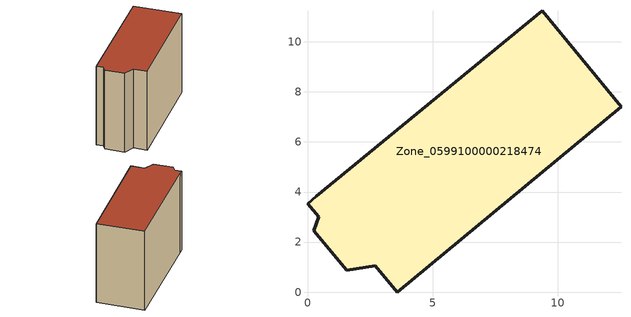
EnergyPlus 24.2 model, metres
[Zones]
Zone_0599100000218474
 floor ground (C_G): 2.7,1.06 1.56,0.88 0.25,2.45 0.44,3.01 0,3.54 0.35,3.84 9.39,11.24 12.53,7.41 3.59,0 z0
 wall outside (C_F): 0.35,3.84 0,3.54 0.44,3.01 0.25,2.45 1.56,0.88 2.7,1.06 3.59,0 12.53,7.41 9.39,11.24 0.35,3.84 z0:8.89
 roof outside (C_R): 3.59,0 12.53,7.41 9.39,11.24 0.35,3.84 0,3.54 0.44,3.01 0.25,2.45 1.56,0.88 2.7,1.06 z8.89
[BUILDING]
Pand.0599100000218474: North Axis=0; Terrain=City; Loads Convergence Tolerance Value=0.04; Temperature Convergence Tolerance Value=0.4; Solar Distribution=FullExterior; Maximum Number of Warmup Days=25; Minimum Number of Warmup Days=1
[Site:Location]
Rotterdam.The.Hague.AP_ZH_NLD Design_Conditions: Latitude=51.96; Longitude=4.45; Time Zone=1; Elevation=-4.5
[SITE:GROUNDTEMPERATURE:BUILDINGSURFACE]
18, 18, 18, 18, 18, 18, 18, 18, 18, 18, 18, 18
[MATERIAL] Thermal Absorptance=0.9; Solar Absorptance=0.7; Visible Absorptance=0.7
Name | Roughness | Thickness | Conductivity | Density | Specific Heat
G.TI.1946 | MediumSmooth | 0.15 | 1 | 540 | 1210
F.TI.1946 | Rough | 0.3 | 0.857143 | 1920 | 840
R.TI.1946 | MediumRough | 0.2 | 0.1 | 1500 | 1000
[CONSTRUCTION]
C_G: G.TI.1946
C_F: F.TI.1946
C_R: R.TI.1946
[ZONE]
Zone_0599100000218474: Type=1; Multiplier=1; Ceiling Height=Autocalculate; Volume=Autocalculate; Floor Area=autocalculate; Part of Total Floor Area=Yes
[ZONEINFILTRATION:DESIGNFLOWRATE]
Infil_Zone_0599100000218474: Zone or ZoneList or Space or SpaceList=Zone_0599100000218474; Schedule=AlwaysOn; Design Flow Rate Calculation Method=Flow/Area; Flow Rate per Floor Area=0.003; Constant Term Coefficient=1; Temperature Term Coefficient=0; Velocity Term Coefficient=0; Velocity Squared Term Coefficient=0
[HVACTEMPLATE:ZONE:IDEALLOADSAIRSYSTEM]
Zone_0599100000218474: Maximum Heating Supply Air Temperature=50; Minimum Cooling Supply Air Temperature=13; Maximum Heating Supply Air Humidity Ratio=0.0156; Minimum Cooling Supply Air Humidity Ratio=0.0077; Heating Limit=NoLimit; Cooling Limit=NoLimit; Dehumidification Control Type=ConstantSensibleHeatRatio; Cooling Sensible Heat Ratio=0.7; Dehumidification Setpoint=60; Humidification Control Type=None; Humidification Setpoint=30; Outdoor Air Method=None; Outdoor Air Flow Rate per Person=0.00944; Outdoor Air Flow Rate per Zone Floor Area=0; Outdoor Air Flow Rate per Zone=0; Demand Controlled Ventilation Type=None; Outdoor Air Economizer Type=NoEconomizer; Heat Recovery Type=None; Sensible Heat Recovery Effectiveness=0.7; Latent Heat Recovery Effectiveness=0.65
[ZONECONTROL:THERMOSTAT]
ThermostatControl_Zone_0599100000218474: Zone or ZoneList=Zone_0599100000218474; Control Type Schedule=DualSetpointControlType; Control 1=Thermostat_Zone_0599100000218474; Temperature Difference Between Cutout And Setpoint=0
[THERMOSTATSETPOINT:DUALSETPOINT]
Thermostat_Zone_0599100000218474: Heating Setpoint Temperature Schedule=HeatingSetpoint_Zone_0599100000218474; Cooling Setpoint Temperature Schedule=CoolingSetpoint_Zone_0599100000218474
[SCHEDULE:COMPACT]
HeatingSetpoint_Zone_0599100000218474: Through: 12/31, For: AllDays, Until: 24:00, 21
CoolingSetpoint_Zone_0599100000218474: Through: 12/31, For: AllDays, Until: 24:00, 24
DualSetpointControlType: Through: 12/31, For: AllDays, Until: 24:00, 4
AlwaysOn: Through: 12/31, For: AllDays, Until: 24:00, 1
